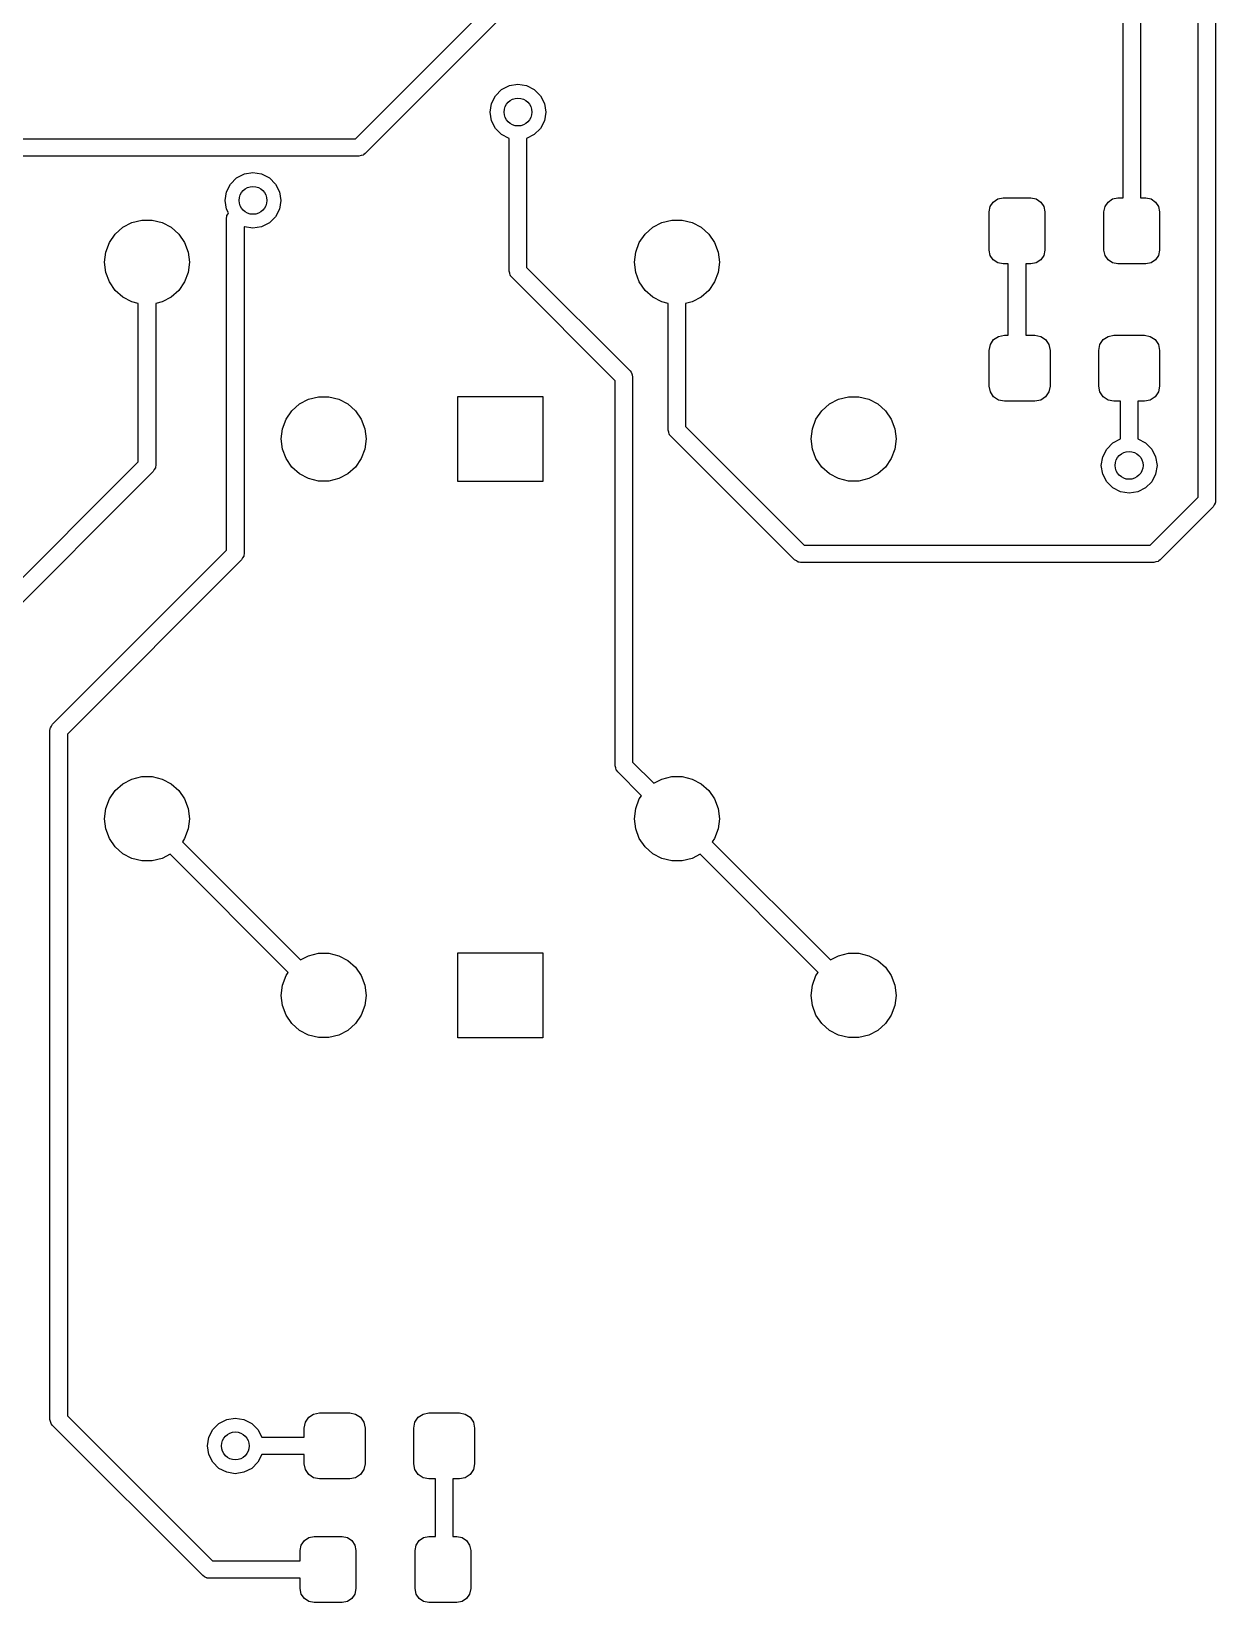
# Model space of a CAD drawing. Extents: x 112.8 to 183.3, y -145.4 to -71.4.
# Drawn here: x 164.96 to 181.99, y -143.1 to -120.51 of the extents above; entities that cross this region are included whole.
import ezdxf

# ---------------------------------------------------------------- set-up
doc = ezdxf.new("R2010")
doc.units = 0
doc.layers.add('BLACK', color=7, linetype='CONTINUOUS')

msp = doc.modelspace()

# ---------------------------------------------------------------- linework, layer by layer
at = {"layer": 'BLACK', "linetype": 'CONTINUOUS'}
for p, q in [((169.62, -122.049), (172.378, -119.292)), ((172.518, -119.505), (169.76, -122.262)), ((180.659, -122.9), (180.659, -119.698)), ((181.739, -127.202), (181.739, -119.634)), ((181.989, -119.686), (181.989, -127.254)), ((180.909, -119.75), (180.909, -122.9)), ((171.723, -121.342), (171.834, -121.286)), ((171.834, -121.286), (171.958, -121.266)), ((171.958, -121.266), (172.082, -121.286)), ((172.082, -121.286), (172.193, -121.342)), ((171.578, -121.542), (171.634, -121.431)), ((171.634, -121.431), (171.723, -121.342)), ((172.193, -121.342), (172.282, -121.431)), ((172.282, -121.431), (172.338, -121.542)), ((171.558, -121.666), (171.578, -121.542)), ((171.578, -121.79), (171.558, -121.666)), ((172.338, -121.542), (172.358, -121.666)), ((172.358, -121.666), (172.338, -121.79)), ((171.634, -121.901), (171.578, -121.79)), ((171.723, -121.99), (171.634, -121.901)), ((172.282, -121.901), (172.193, -121.99)), ((172.338, -121.79), (172.282, -121.901)), ((160.528, -122.049), (169.62, -122.049)), ((171.833, -122.046), (171.723, -121.99)), ((171.833, -123.952), (171.833, -122.046)), ((172.193, -121.99), (172.083, -122.046)), ((172.083, -122.046), (172.083, -123.9)), ((169.672, -122.299), (160.58, -122.299)), ((169.702, -122.29), (169.672, -122.299)), ((169.732, -122.284), (169.702, -122.29)), ((169.737, -122.28), (169.732, -122.284)), ((169.74, -122.279), (169.737, -122.28)), ((169.743, -122.276), (169.74, -122.279)), ((169.76, -122.262), (169.743, -122.276)), ((167.824, -122.701), (167.913, -122.612)), ((167.913, -122.612), (168.024, -122.556)), ((168.024, -122.556), (168.148, -122.536)), ((168.148, -122.536), (168.272, -122.556)), ((168.272, -122.556), (168.383, -122.612)), ((168.383, -122.612), (168.472, -122.701)), ((167.748, -122.936), (167.768, -122.812)), ((167.768, -122.812), (167.824, -122.701)), ((168.472, -122.701), (168.528, -122.812)), ((168.528, -122.812), (168.548, -122.936)), ((167.768, -123.06), (167.748, -122.936)), ((167.797, -123.117), (167.768, -123.06)), ((168.528, -123.06), (168.472, -123.171)), ((168.548, -122.936), (168.528, -123.06)), ((178.734, -123.1), (178.749, -123.023)), ((178.734, -123.65), (178.734, -123.1)), ((178.749, -123.023), (178.793, -122.959)), ((178.793, -122.959), (178.857, -122.915)), ((178.857, -122.915), (178.934, -122.9)), ((178.934, -122.9), (179.334, -122.9)), ((179.334, -122.9), (179.411, -122.915)), ((179.411, -122.915), (179.475, -122.959)), ((179.475, -122.959), (179.519, -123.023)), ((179.519, -123.023), (179.534, -123.1)), ((179.534, -123.1), (179.534, -123.65)), ((180.384, -123.1), (180.399, -123.023)), ((180.384, -123.65), (180.384, -123.1)), ((180.399, -123.023), (180.443, -122.959)), ((180.443, -122.959), (180.507, -122.915)), ((180.507, -122.915), (180.584, -122.9)), ((180.584, -122.9), (180.659, -122.9)), ((180.909, -122.9), (180.984, -122.9)), ((180.984, -122.9), (181.061, -122.915)), ((181.061, -122.915), (181.125, -122.959)), ((181.125, -122.959), (181.169, -123.023)), ((181.169, -123.023), (181.184, -123.1)), ((181.184, -123.1), (181.184, -123.65)), ((166.167, -123.42), (166.277, -123.322)), ((166.277, -123.322), (166.407, -123.254)), ((166.407, -123.254), (166.55, -123.218)), ((166.55, -123.218), (166.698, -123.218)), ((166.698, -123.218), (166.841, -123.254)), ((166.841, -123.254), (166.971, -123.322)), ((166.971, -123.322), (167.081, -123.42)), ((167.769, -123.19), (167.772, -123.168)), ((167.769, -127.964), (167.769, -123.19)), ((167.772, -123.163), (167.773, -123.161)), ((167.772, -123.168), (167.772, -123.163)), ((167.773, -123.161), (167.774, -123.155)), ((167.774, -123.155), (167.791, -123.129)), ((167.791, -123.129), (167.797, -123.117)), ((168.024, -123.316), (168.019, -123.314)), ((168.019, -123.314), (168.019, -128.016)), ((168.148, -123.336), (168.024, -123.316)), ((168.272, -123.316), (168.148, -123.336)), ((168.383, -123.26), (168.272, -123.316)), ((168.472, -123.171), (168.383, -123.26)), ((173.787, -123.42), (173.897, -123.322)), ((173.897, -123.322), (174.027, -123.254)), ((174.027, -123.254), (174.17, -123.218)), ((174.17, -123.218), (174.318, -123.218)), ((174.318, -123.218), (174.461, -123.254)), ((174.461, -123.254), (174.591, -123.322)), ((174.591, -123.322), (174.701, -123.42)), ((166.031, -123.679), (166.083, -123.541)), ((166.083, -123.541), (166.167, -123.42)), ((167.081, -123.42), (167.165, -123.541)), ((167.165, -123.541), (167.217, -123.679)), ((173.651, -123.679), (173.703, -123.541)), ((173.703, -123.541), (173.787, -123.42)), ((174.701, -123.42), (174.785, -123.541)), ((174.785, -123.541), (174.837, -123.679)), ((166.013, -123.825), (166.031, -123.679)), ((167.217, -123.679), (167.235, -123.825)), ((173.633, -123.825), (173.651, -123.679)), ((174.837, -123.679), (174.855, -123.825)), ((178.749, -123.727), (178.734, -123.65)), ((178.793, -123.791), (178.749, -123.727)), ((179.519, -123.727), (179.475, -123.791)), ((179.534, -123.65), (179.519, -123.727)), ((180.399, -123.727), (180.384, -123.65)), ((180.443, -123.791), (180.399, -123.727)), ((181.169, -123.727), (181.125, -123.791)), ((181.184, -123.65), (181.169, -123.727)), ((166.031, -123.971), (166.013, -123.825)), ((166.083, -124.109), (166.031, -123.971)), ((167.217, -123.971), (167.165, -124.109)), ((167.235, -123.825), (167.217, -123.971)), ((171.842, -123.982), (171.833, -123.952)), ((171.848, -124.012), (171.842, -123.982)), ((171.852, -124.017), (171.848, -124.012)), ((172.083, -123.9), (173.57, -125.388)), ((173.651, -123.971), (173.633, -123.825)), ((173.703, -124.109), (173.651, -123.971)), ((174.837, -123.971), (174.785, -124.109)), ((174.855, -123.825), (174.837, -123.971)), ((178.857, -123.835), (178.793, -123.791)), ((178.934, -123.85), (178.857, -123.835)), ((179.009, -123.85), (178.934, -123.85)), ((179.009, -124.874), (179.009, -123.85)), ((179.334, -123.85), (179.259, -123.85)), ((179.259, -123.85), (179.259, -124.874)), ((179.411, -123.835), (179.334, -123.85)), ((179.475, -123.791), (179.411, -123.835)), ((180.507, -123.835), (180.443, -123.791)), ((180.584, -123.85), (180.507, -123.835)), ((180.984, -123.85), (180.584, -123.85)), ((181.061, -123.835), (180.984, -123.85)), ((181.125, -123.791), (181.061, -123.835)), ((166.167, -124.23), (166.083, -124.109)), ((166.277, -124.328), (166.167, -124.23)), ((167.081, -124.23), (166.971, -124.328)), ((167.165, -124.109), (167.081, -124.23)), ((171.853, -124.02), (171.852, -124.017)), ((171.856, -124.023), (171.853, -124.02)), ((171.87, -124.04), (171.856, -124.023)), ((173.357, -125.528), (171.87, -124.04)), ((173.787, -124.23), (173.703, -124.109)), ((173.897, -124.328), (173.787, -124.23)), ((174.701, -124.23), (174.591, -124.328)), ((174.785, -124.109), (174.701, -124.23)), ((166.407, -124.396), (166.277, -124.328)), ((166.499, -124.419), (166.407, -124.396)), ((166.499, -126.694), (166.499, -124.419)), ((166.841, -124.396), (166.749, -124.419)), ((166.749, -124.419), (166.749, -126.746)), ((166.971, -124.328), (166.841, -124.396)), ((174.027, -124.396), (173.897, -124.328)), ((174.119, -124.419), (174.027, -124.396)), ((174.119, -126.238), (174.119, -124.419)), ((174.461, -124.396), (174.369, -124.419)), ((174.369, -124.419), (174.369, -126.186)), ((174.591, -124.328), (174.461, -124.396)), ((178.798, -124.938), (178.869, -124.891)), ((178.869, -124.891), (178.953, -124.874)), ((178.953, -124.874), (179.009, -124.874)), ((179.259, -124.874), (179.39, -124.874)), ((179.39, -124.874), (179.474, -124.891)), ((179.474, -124.891), (179.545, -124.938)), ((180.373, -124.938), (180.444, -124.891)), ((180.444, -124.891), (180.528, -124.874)), ((180.528, -124.874), (180.965, -124.874)), ((180.965, -124.874), (181.049, -124.891)), ((181.049, -124.891), (181.12, -124.938)), ((178.734, -125.093), (178.751, -125.009)), ((178.734, -125.605), (178.734, -125.093)), ((178.751, -125.009), (178.798, -124.938)), ((179.545, -124.938), (179.592, -125.009)), ((179.592, -125.009), (179.609, -125.093)), ((179.609, -125.093), (179.609, -125.605)), ((180.309, -125.093), (180.326, -125.009)), ((180.309, -125.605), (180.309, -125.093)), ((180.326, -125.009), (180.373, -124.938)), ((181.12, -124.938), (181.167, -125.009)), ((181.167, -125.009), (181.184, -125.093)), ((181.184, -125.093), (181.184, -125.605)), ((173.357, -131.064), (173.357, -125.528)), ((173.57, -125.388), (173.584, -125.405)), ((173.584, -125.405), (173.587, -125.408)), ((173.587, -125.408), (173.588, -125.411)), ((173.588, -125.411), (173.592, -125.416)), ((173.592, -125.416), (173.598, -125.446)), ((173.598, -125.446), (173.607, -125.476)), ((173.607, -125.476), (173.607, -131.012)), ((168.817, -125.862), (168.947, -125.794)), ((168.947, -125.794), (169.09, -125.758)), ((169.09, -125.758), (169.238, -125.758)), ((169.238, -125.758), (169.381, -125.794)), ((169.381, -125.794), (169.511, -125.862)), ((171.093, -126.976), (171.093, -125.754)), ((171.093, -125.754), (172.315, -125.754)), ((172.315, -125.754), (172.315, -126.976)), ((176.437, -125.862), (176.567, -125.794)), ((176.567, -125.794), (176.71, -125.758)), ((176.71, -125.758), (176.858, -125.758)), ((176.858, -125.758), (177.001, -125.794)), ((177.001, -125.794), (177.131, -125.862)), ((178.751, -125.689), (178.734, -125.605)), ((178.798, -125.76), (178.751, -125.689)), ((178.869, -125.807), (178.798, -125.76)), ((178.953, -125.824), (178.869, -125.807)), ((179.474, -125.807), (179.39, -125.824)), ((179.545, -125.76), (179.474, -125.807)), ((179.592, -125.689), (179.545, -125.76)), ((179.609, -125.605), (179.592, -125.689)), ((180.326, -125.689), (180.309, -125.605)), ((180.373, -125.76), (180.326, -125.689)), ((180.444, -125.807), (180.373, -125.76)), ((180.528, -125.824), (180.444, -125.807)), ((181.049, -125.807), (180.965, -125.824)), ((181.12, -125.76), (181.049, -125.807)), ((181.167, -125.689), (181.12, -125.76)), ((181.184, -125.605), (181.167, -125.689)), ((168.623, -126.081), (168.707, -125.96)), ((168.707, -125.96), (168.817, -125.862)), ((169.511, -125.862), (169.621, -125.96)), ((169.621, -125.96), (169.705, -126.081)), ((176.243, -126.081), (176.327, -125.96)), ((176.327, -125.96), (176.437, -125.862)), ((177.131, -125.862), (177.241, -125.96)), ((177.241, -125.96), (177.325, -126.081)), ((179.39, -125.824), (178.953, -125.824)), ((180.621, -125.824), (180.528, -125.824)), ((180.621, -126.366), (180.621, -125.824)), ((180.965, -125.824), (180.871, -125.824)), ((180.871, -125.824), (180.871, -126.366)), ((168.553, -126.365), (168.571, -126.219)), ((168.571, -126.219), (168.623, -126.081)), ((169.705, -126.081), (169.757, -126.219)), ((169.757, -126.219), (169.775, -126.365)), ((174.128, -126.268), (174.119, -126.238)), ((174.134, -126.298), (174.128, -126.268)), ((174.369, -126.186), (176.074, -127.891)), ((176.173, -126.365), (176.191, -126.219)), ((176.191, -126.219), (176.243, -126.081)), ((177.325, -126.081), (177.377, -126.219)), ((177.377, -126.219), (177.395, -126.365)), ((168.571, -126.511), (168.553, -126.365)), ((169.775, -126.365), (169.757, -126.511)), ((174.138, -126.303), (174.134, -126.298)), ((174.139, -126.306), (174.138, -126.303)), ((174.142, -126.309), (174.139, -126.306)), ((174.156, -126.326), (174.142, -126.309)), ((175.934, -128.104), (174.156, -126.326)), ((176.191, -126.511), (176.173, -126.365)), ((177.395, -126.365), (177.377, -126.511)), ((180.423, -126.511), (180.511, -126.422)), ((180.511, -126.422), (180.621, -126.366)), ((180.871, -126.366), (180.982, -126.422)), ((180.982, -126.422), (181.07, -126.511)), ((162.472, -130.722), (166.499, -126.694)), ((168.623, -126.649), (168.571, -126.511)), ((168.707, -126.77), (168.623, -126.649)), ((169.705, -126.649), (169.621, -126.77)), ((169.757, -126.511), (169.705, -126.649)), ((176.243, -126.649), (176.191, -126.511)), ((176.327, -126.77), (176.243, -126.649)), ((177.325, -126.649), (177.241, -126.77)), ((177.377, -126.511), (177.325, -126.649)), ((180.346, -126.746), (180.366, -126.622)), ((180.366, -126.622), (180.423, -126.511)), ((181.07, -126.511), (181.127, -126.622)), ((181.127, -126.622), (181.147, -126.746)), ((166.712, -126.834), (162.685, -130.862)), ((166.727, -126.807), (166.712, -126.834)), ((166.744, -126.781), (166.727, -126.807)), ((166.745, -126.775), (166.744, -126.781)), ((166.746, -126.773), (166.745, -126.775)), ((166.749, -126.746), (166.746, -126.768)), ((166.746, -126.768), (166.746, -126.773)), ((168.817, -126.868), (168.707, -126.77)), ((168.947, -126.936), (168.817, -126.868)), ((169.09, -126.972), (168.947, -126.936)), ((169.381, -126.936), (169.238, -126.972)), ((169.511, -126.868), (169.381, -126.936)), ((169.621, -126.77), (169.511, -126.868)), ((176.437, -126.868), (176.327, -126.77)), ((176.567, -126.936), (176.437, -126.868)), ((176.71, -126.972), (176.567, -126.936)), ((177.001, -126.936), (176.858, -126.972)), ((177.131, -126.868), (177.001, -126.936)), ((177.241, -126.77), (177.131, -126.868)), ((180.366, -126.87), (180.346, -126.746)), ((180.423, -126.981), (180.366, -126.87)), ((181.127, -126.87), (181.07, -126.981)), ((181.147, -126.746), (181.127, -126.87)), ((169.238, -126.972), (169.09, -126.972)), ((172.315, -126.976), (171.093, -126.976)), ((176.858, -126.972), (176.71, -126.972)), ((180.511, -127.07), (180.423, -126.981)), ((180.623, -127.126), (180.511, -127.07)), ((180.746, -127.146), (180.623, -127.126)), ((180.87, -127.126), (180.746, -127.146)), ((180.982, -127.07), (180.87, -127.126)), ((181.07, -126.981), (180.982, -127.07)), ((181.05, -127.891), (181.739, -127.202)), ((181.952, -127.342), (181.19, -128.104)), ((181.967, -127.315), (181.952, -127.342)), ((181.984, -127.289), (181.967, -127.315)), ((181.985, -127.283), (181.984, -127.289)), ((181.986, -127.281), (181.985, -127.283)), ((181.989, -127.254), (181.986, -127.276)), ((181.986, -127.276), (181.986, -127.281)), ((165.266, -130.468), (167.769, -127.964)), ((167.997, -128.077), (167.982, -128.104)), ((168.014, -128.051), (167.997, -128.077)), ((168.015, -128.045), (168.014, -128.051)), ((168.016, -128.043), (168.015, -128.045)), ((168.019, -128.016), (168.016, -128.038)), ((168.016, -128.038), (168.016, -128.043)), ((176.074, -127.891), (181.05, -127.891)), ((167.982, -128.104), (165.479, -130.608)), ((175.961, -128.119), (175.934, -128.104)), ((175.987, -128.136), (175.961, -128.119)), ((175.993, -128.137), (175.987, -128.136)), ((175.995, -128.138), (175.993, -128.137)), ((176, -128.138), (175.995, -128.138)), ((176.022, -128.141), (176, -128.138)), ((181.102, -128.141), (176.022, -128.141)), ((181.132, -128.132), (181.102, -128.141)), ((181.162, -128.126), (181.132, -128.132)), ((181.167, -128.122), (181.162, -128.126)), ((181.17, -128.121), (181.167, -128.122)), ((181.173, -128.118), (181.17, -128.121)), ((181.19, -128.104), (181.173, -128.118)), ((165.229, -130.556), (165.232, -130.534)), ((165.229, -140.462), (165.229, -130.556)), ((165.232, -130.529), (165.233, -130.527)), ((165.232, -130.534), (165.232, -130.529)), ((165.233, -130.527), (165.234, -130.521)), ((165.234, -130.521), (165.251, -130.495)), ((165.251, -130.495), (165.266, -130.468)), ((165.479, -130.608), (165.479, -140.41)), ((173.607, -131.012), (173.911, -131.316)), ((166.407, -131.255), (166.55, -131.219)), ((166.55, -131.219), (166.698, -131.219)), ((166.698, -131.219), (166.841, -131.255)), ((173.366, -131.094), (173.357, -131.064)), ((173.372, -131.124), (173.366, -131.094)), ((173.376, -131.129), (173.372, -131.124)), ((173.377, -131.132), (173.376, -131.129)), ((173.38, -131.135), (173.377, -131.132)), ((173.394, -131.152), (173.38, -131.135)), ((173.736, -131.495), (173.394, -131.152)), ((174.027, -131.255), (174.17, -131.219)), ((174.17, -131.219), (174.318, -131.219)), ((174.318, -131.219), (174.461, -131.255)), ((166.083, -131.542), (166.167, -131.421)), ((166.167, -131.421), (166.277, -131.323)), ((166.277, -131.323), (166.407, -131.255)), ((166.841, -131.255), (166.971, -131.323)), ((166.971, -131.323), (167.081, -131.421)), ((167.081, -131.421), (167.165, -131.542)), ((173.911, -131.316), (174.027, -131.255)), ((174.461, -131.255), (174.591, -131.323)), ((174.591, -131.323), (174.701, -131.421)), ((174.701, -131.421), (174.785, -131.542)), ((166.013, -131.826), (166.031, -131.68)), ((166.031, -131.68), (166.083, -131.542)), ((167.165, -131.542), (167.217, -131.68)), ((167.217, -131.68), (167.235, -131.826)), ((173.633, -131.826), (173.651, -131.68)), ((173.651, -131.68), (173.703, -131.542)), ((173.703, -131.542), (173.736, -131.495)), ((174.785, -131.542), (174.837, -131.68)), ((174.837, -131.68), (174.855, -131.826)), ((166.031, -131.972), (166.013, -131.826)), ((167.235, -131.826), (167.217, -131.972)), ((173.651, -131.972), (173.633, -131.826)), ((174.855, -131.826), (174.837, -131.972)), ((166.083, -132.11), (166.031, -131.972)), ((166.167, -132.231), (166.083, -132.11)), ((167.165, -132.11), (167.132, -132.157)), ((167.217, -131.972), (167.165, -132.11)), ((173.703, -132.11), (173.651, -131.972)), ((173.787, -132.231), (173.703, -132.11)), ((174.785, -132.11), (174.752, -132.157)), ((174.837, -131.972), (174.785, -132.11)), ((166.277, -132.329), (166.167, -132.231)), ((166.407, -132.397), (166.277, -132.329)), ((166.957, -132.336), (166.841, -132.397)), ((168.656, -134.035), (166.957, -132.336)), ((167.132, -132.157), (168.831, -133.856)), ((173.897, -132.329), (173.787, -132.231)), ((174.027, -132.397), (173.897, -132.329)), ((174.577, -132.336), (174.461, -132.397)), ((176.276, -134.035), (174.577, -132.336)), ((174.752, -132.157), (176.451, -133.856)), ((166.55, -132.433), (166.407, -132.397)), ((166.698, -132.433), (166.55, -132.433)), ((166.841, -132.397), (166.698, -132.433)), ((174.17, -132.433), (174.027, -132.397)), ((174.318, -132.433), (174.17, -132.433)), ((174.461, -132.397), (174.318, -132.433)), ((168.831, -133.856), (168.947, -133.795)), ((168.947, -133.795), (169.09, -133.759)), ((169.09, -133.759), (169.238, -133.759)), ((169.238, -133.759), (169.381, -133.795)), ((169.381, -133.795), (169.511, -133.863)), ((169.511, -133.863), (169.621, -133.961)), ((171.093, -134.977), (171.093, -133.755)), ((171.093, -133.755), (172.315, -133.755)), ((172.315, -133.755), (172.315, -134.977)), ((176.451, -133.856), (176.567, -133.795)), ((176.567, -133.795), (176.71, -133.759)), ((176.71, -133.759), (176.858, -133.759)), ((176.858, -133.759), (177.001, -133.795)), ((177.001, -133.795), (177.131, -133.863)), ((177.131, -133.863), (177.241, -133.961)), ((168.571, -134.22), (168.623, -134.082)), ((168.623, -134.082), (168.656, -134.035)), ((169.621, -133.961), (169.705, -134.082)), ((169.705, -134.082), (169.757, -134.22)), ((176.191, -134.22), (176.243, -134.082)), ((176.243, -134.082), (176.276, -134.035)), ((177.241, -133.961), (177.325, -134.082)), ((177.325, -134.082), (177.377, -134.22)), ((168.553, -134.366), (168.571, -134.22)), ((168.571, -134.512), (168.553, -134.366)), ((169.757, -134.22), (169.775, -134.366)), ((169.775, -134.366), (169.757, -134.512)), ((176.173, -134.366), (176.191, -134.22)), ((176.191, -134.512), (176.173, -134.366)), ((177.377, -134.22), (177.395, -134.366)), ((177.395, -134.366), (177.377, -134.512)), ((168.623, -134.65), (168.571, -134.512)), ((169.757, -134.512), (169.705, -134.65)), ((176.243, -134.65), (176.191, -134.512)), ((177.377, -134.512), (177.325, -134.65)), ((168.707, -134.771), (168.623, -134.65)), ((168.817, -134.869), (168.707, -134.771)), ((169.621, -134.771), (169.511, -134.869)), ((169.705, -134.65), (169.621, -134.771)), ((176.327, -134.771), (176.243, -134.65)), ((176.437, -134.869), (176.327, -134.771)), ((177.241, -134.771), (177.131, -134.869)), ((177.325, -134.65), (177.241, -134.771)), ((168.947, -134.937), (168.817, -134.869)), ((169.09, -134.973), (168.947, -134.937)), ((169.238, -134.973), (169.09, -134.973)), ((169.381, -134.937), (169.238, -134.973)), ((169.511, -134.869), (169.381, -134.937)), ((172.315, -134.977), (171.093, -134.977)), ((176.567, -134.937), (176.437, -134.869)), ((176.71, -134.973), (176.567, -134.937)), ((176.858, -134.973), (176.71, -134.973)), ((177.001, -134.937), (176.858, -134.973)), ((177.131, -134.869), (177.001, -134.937)), ((165.238, -140.492), (165.229, -140.462)), ((165.244, -140.522), (165.238, -140.492)), ((165.479, -140.41), (167.565, -142.496)), ((167.659, -140.519), (167.77, -140.463)), ((167.77, -140.463), (167.894, -140.443)), ((167.894, -140.443), (168.018, -140.463)), ((168.018, -140.463), (168.129, -140.519)), ((168.885, -140.587), (168.901, -140.503)), ((168.901, -140.503), (168.949, -140.432)), ((168.949, -140.432), (169.02, -140.385)), ((169.02, -140.385), (169.103, -140.368)), ((169.103, -140.368), (169.541, -140.368)), ((169.541, -140.368), (169.624, -140.385)), ((169.624, -140.385), (169.695, -140.432)), ((169.695, -140.432), (169.743, -140.503)), ((169.743, -140.503), (169.76, -140.587)), ((170.459, -140.587), (170.476, -140.503)), ((170.476, -140.503), (170.524, -140.432)), ((170.524, -140.432), (170.595, -140.385)), ((170.595, -140.385), (170.678, -140.368)), ((170.678, -140.368), (171.116, -140.368)), ((171.116, -140.368), (171.199, -140.385)), ((171.199, -140.385), (171.27, -140.432)), ((171.27, -140.432), (171.318, -140.503)), ((171.318, -140.503), (171.334, -140.587)), ((165.248, -140.527), (165.244, -140.522)), ((165.249, -140.53), (165.248, -140.527)), ((165.252, -140.533), (165.249, -140.53)), ((165.266, -140.55), (165.252, -140.533)), ((167.425, -142.709), (165.266, -140.55)), ((167.494, -140.843), (167.514, -140.719)), ((167.514, -140.719), (167.57, -140.608)), ((167.57, -140.608), (167.659, -140.519)), ((168.129, -140.519), (168.218, -140.608)), ((168.218, -140.608), (168.274, -140.718)), ((168.274, -140.718), (168.885, -140.718)), ((168.885, -140.718), (168.885, -140.587)), ((169.76, -140.587), (169.76, -141.099)), ((170.459, -141.099), (170.459, -140.587)), ((171.334, -140.587), (171.334, -141.099)), ((167.514, -140.967), (167.494, -140.843)), ((167.57, -141.078), (167.514, -140.967)), ((167.659, -141.167), (167.57, -141.078)), ((167.77, -141.223), (167.659, -141.167)), ((168.129, -141.167), (168.018, -141.223)), ((168.218, -141.078), (168.129, -141.167)), ((168.274, -140.968), (168.218, -141.078)), ((168.885, -140.968), (168.274, -140.968)), ((168.885, -141.099), (168.885, -140.968)), ((168.901, -141.183), (168.885, -141.099)), ((168.949, -141.254), (168.901, -141.183)), ((169.743, -141.183), (169.695, -141.254)), ((169.76, -141.099), (169.743, -141.183)), ((170.476, -141.183), (170.459, -141.099)), ((170.524, -141.254), (170.476, -141.183)), ((171.318, -141.183), (171.27, -141.254)), ((171.334, -141.099), (171.318, -141.183)), ((167.894, -141.243), (167.77, -141.223)), ((168.018, -141.223), (167.894, -141.243)), ((169.02, -141.301), (168.949, -141.254)), ((169.103, -141.318), (169.02, -141.301)), ((169.541, -141.318), (169.103, -141.318)), ((169.624, -141.301), (169.541, -141.318)), ((169.695, -141.254), (169.624, -141.301)), ((170.595, -141.301), (170.524, -141.254)), ((170.678, -141.318), (170.595, -141.301)), ((170.772, -141.318), (170.678, -141.318)), ((170.772, -142.146), (170.772, -141.318)), ((171.116, -141.318), (171.022, -141.318)), ((171.022, -141.318), (171.022, -142.146)), ((171.199, -141.301), (171.116, -141.318)), ((171.27, -141.254), (171.199, -141.301)), ((168.828, -142.346), (168.843, -142.269)), ((168.843, -142.269), (168.887, -142.205)), ((168.887, -142.205), (168.951, -142.161)), ((168.951, -142.161), (169.028, -142.146)), ((169.028, -142.146), (169.428, -142.146)), ((169.428, -142.146), (169.505, -142.161)), ((169.505, -142.161), (169.569, -142.205)), ((169.569, -142.205), (169.613, -142.269)), ((169.613, -142.269), (169.628, -142.346)), ((170.478, -142.346), (170.493, -142.269)), ((170.493, -142.269), (170.537, -142.205)), ((170.537, -142.205), (170.601, -142.161)), ((170.601, -142.161), (170.678, -142.146)), ((170.678, -142.146), (170.772, -142.146)), ((171.022, -142.146), (171.078, -142.146)), ((171.078, -142.146), (171.155, -142.161)), ((171.155, -142.161), (171.219, -142.205)), ((171.219, -142.205), (171.263, -142.269)), ((171.263, -142.269), (171.278, -142.346)), ((167.565, -142.496), (168.828, -142.496)), ((168.828, -142.496), (168.828, -142.346)), ((169.628, -142.346), (169.628, -142.896)), ((170.478, -142.896), (170.478, -142.346)), ((171.278, -142.346), (171.278, -142.896)), ((167.452, -142.724), (167.425, -142.709)), ((167.478, -142.741), (167.452, -142.724)), ((167.484, -142.742), (167.478, -142.741)), ((167.486, -142.743), (167.484, -142.742)), ((167.491, -142.743), (167.486, -142.743)), ((167.513, -142.746), (167.491, -142.743)), ((168.828, -142.746), (167.513, -142.746)), ((168.828, -142.896), (168.828, -142.746)), ((168.843, -142.973), (168.828, -142.896)), ((168.887, -143.037), (168.843, -142.973)), ((169.613, -142.973), (169.569, -143.037)), ((169.628, -142.896), (169.613, -142.973)), ((170.493, -142.973), (170.478, -142.896)), ((170.537, -143.037), (170.493, -142.973)), ((171.263, -142.973), (171.219, -143.037)), ((171.278, -142.896), (171.263, -142.973)), ((168.951, -143.081), (168.887, -143.037)), ((169.028, -143.096), (168.951, -143.081)), ((169.428, -143.096), (169.028, -143.096)), ((169.505, -143.081), (169.428, -143.096)), ((169.569, -143.037), (169.505, -143.081)), ((170.601, -143.081), (170.537, -143.037)), ((170.678, -143.096), (170.601, -143.081)), ((171.078, -143.096), (170.678, -143.096)), ((171.155, -143.081), (171.078, -143.096)), ((171.219, -143.037), (171.155, -143.081))]:
    msp.add_line(p, q, dxfattribs=at)
at = {"layer": 'BLACK'}
for centre in [(171.958, -121.666), (168.148, -122.936), (180.746, -126.746), (167.894, -140.843)]:
    msp.add_circle(centre, 0.2, dxfattribs=at)

doc.saveas('drawing.dxf')
